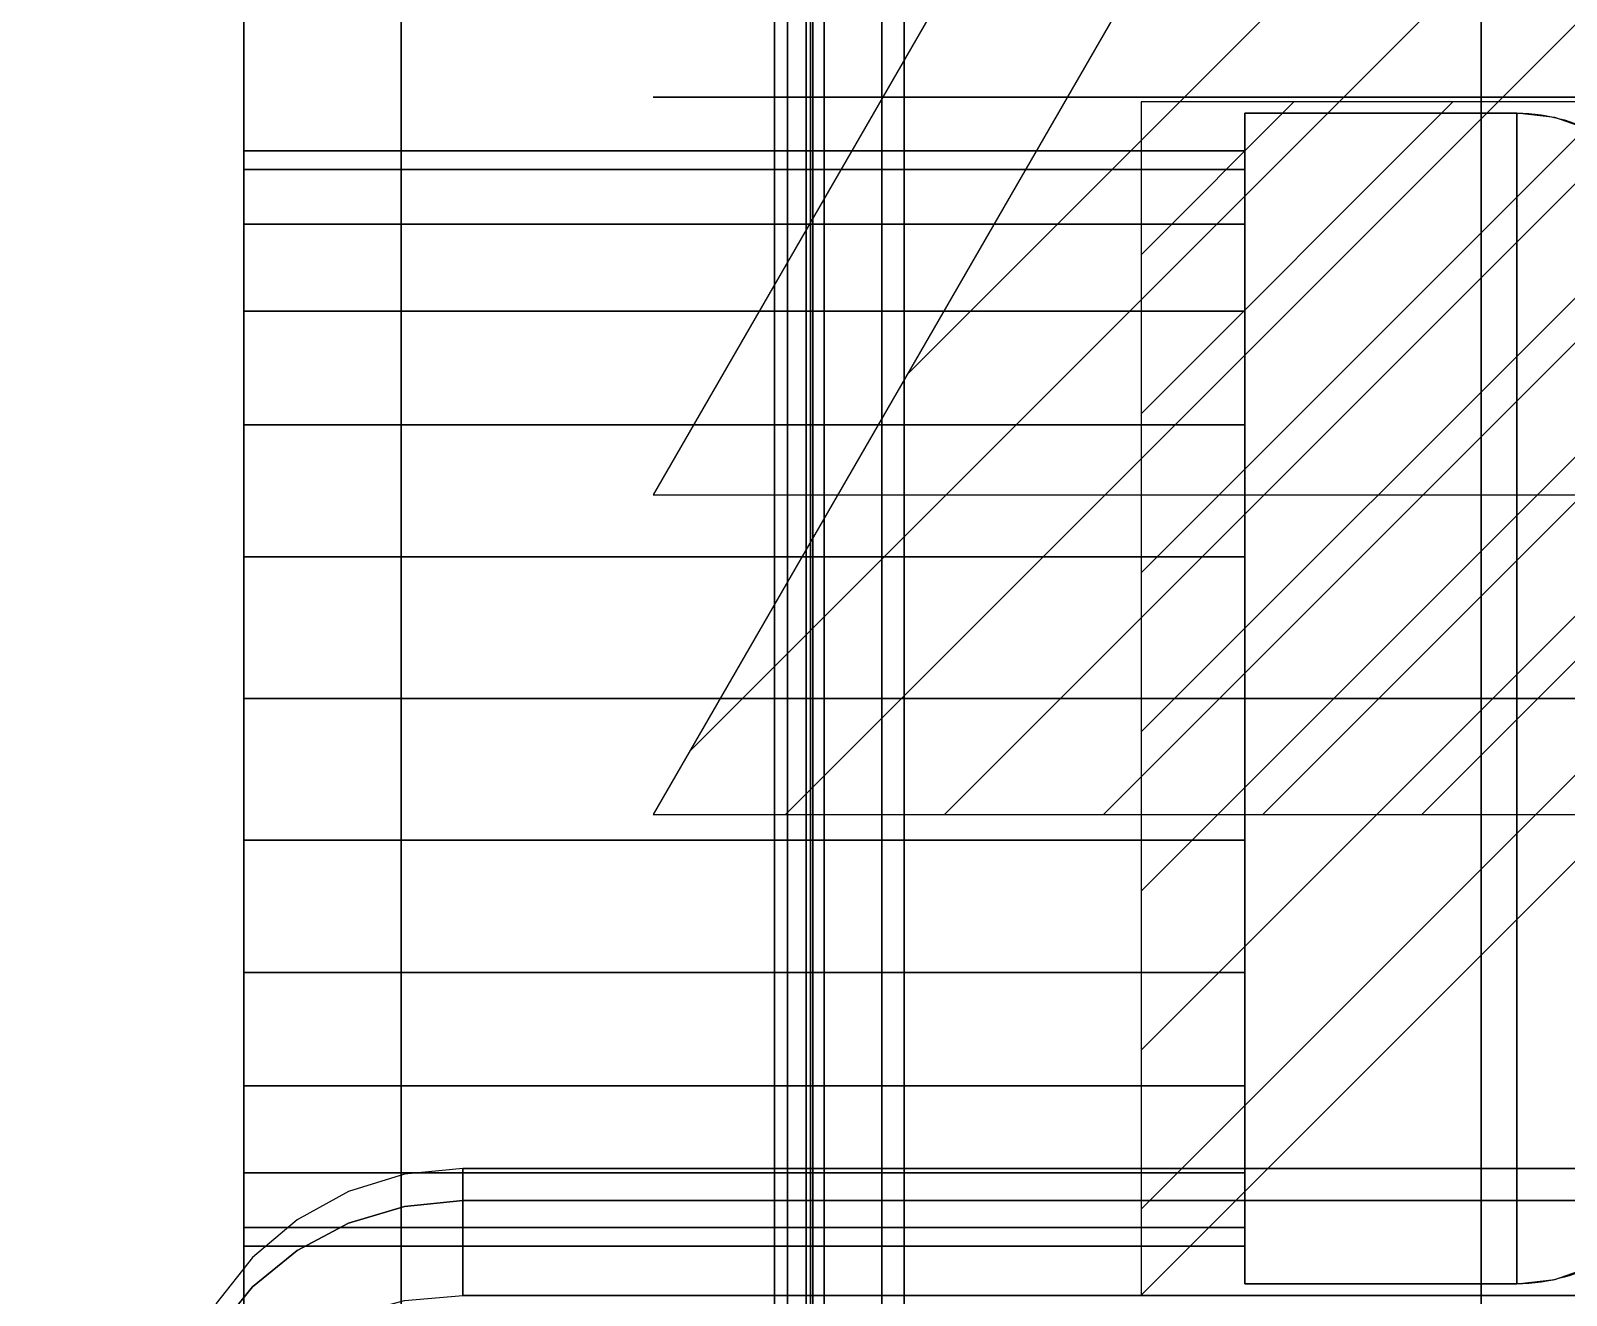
# Model space of a CAD drawing. Extents: x -1 to 1486, y -632 to 1.
# Drawn here: x 1155.1 to 1291.6, y -352.9 to -240.5 of the extents above; entities that cross this region are included whole.
import ezdxf

# ---------------------------------------------------------------- set-up
doc = ezdxf.new("R2010")
doc.units = 0
for name, color, linetype in [('PQ_200_3D', 1, 'Continuous'), ('PQ_204_2D', 7, 'Continuous'), ('PQ_204_3D', 7, 'Continuous'), ('PQ_CON_CONDENSATION_INT', 7, 'Continuous'), ('PQ_CON_ELECTRICITY_INT', 7, 'Continuous'), ('PQ_CON_STEAM_INT', 7, 'Continuous')]:
    doc.layers.add(name, color=color, linetype=linetype)

# ---------------------------------------------------------------- blocks, each defined once
blk = doc.blocks.new('*X0')
at = {"color": 0}
for p, q in [((260.203, 2213.232), (261.778, 2214.807)), ((258.271, 2209.886), (262.296, 2213.91)), ((256.339, 2206.54), (262.813, 2213.014)), ((254.407, 2203.194), (263.331, 2212.117)), ((255.261, 2202.634), (263.849, 2211.221)), ((256.676, 2202.634), (264.366, 2210.324)), ((258.09, 2202.634), (264.884, 2209.428)), ((259.504, 2202.634), (265.402, 2208.531)), ((260.918, 2202.634), (265.919, 2207.634)), ((262.333, 2202.634), (266.437, 2206.738)), ((263.747, 2202.634), (266.954, 2205.841)), ((265.161, 2202.634), (267.472, 2204.945)), ((266.575, 2202.634), (267.99, 2204.048)), ((267.989, 2202.634), (268.507, 2203.152))]:
    blk.add_line(p, q, dxfattribs=at)
blk = doc.blocks.new('CONDENSATION')
at = {"extrusion": (-1, 0, 0)}
blk.add_lwpolyline([(-0.0167, 3.7412), (-2.9612, -1.3588), (2.9278, -1.3588)], close=True, dxfattribs=at)
at = {"elevation": 1.1912}
blk.add_lwpolyline([(0, 2.5667), (-2.9445, -2.5333), (2.9445, -2.5333)], close=True, dxfattribs=at)
at = {"extrusion": (0, -1, 0), "elevation": -0.0167}
blk.add_lwpolyline([(0, 3.7412), (-2.9445, -1.3588), (2.9445, -1.3588)], close=True, dxfattribs=at)
at = {"extrusion": (-1, 0, 0), "xscale": 0.3999999999999773, "yscale": 0.4, "zscale": 0.4000000000000909}
blk.add_blockref('*X0', (-104.5948, -882.4122), dxfattribs=at)
at = {"xscale": 0.4000000000000909, "yscale": 0.3999999999999773, "zscale": 0.4}
blk.add_blockref('*X0', (-104.5781, -883.5868, 1.1912), dxfattribs=at)
at = {"extrusion": (0, -1, 0), "xscale": 0.4000000000000909, "yscale": 0.4, "zscale": 0.3999999999999773}
blk.add_blockref('*X0', (-104.5781, -882.4122, -0.0167), dxfattribs=at)
blk = doc.blocks.new('STEAM')
at = {"extrusion": (-1, 0, 0)}
blk.add_lwpolyline([(-0.0183, 2.5635), (-2.9628, -2.5365), (2.9262, -2.5365)], close=True, dxfattribs=at)
at = {"elevation": 0.0135}
blk.add_lwpolyline([(0, 2.5683), (-2.9445, -2.5317), (2.9445, -2.5317)], close=True, dxfattribs=at)
blk = doc.blocks.new('*X3')
at = {"color": 0}
for p, q in [((286.774344, 2204.447934), (296.618251, 2214.291842)), ((286.774344, 2205.862148), (295.204037, 2214.291842)), ((286.774344, 2207.276361), (293.789824, 2214.291842)), ((286.774344, 2208.690575), (292.37561, 2214.291842)), ((286.774344, 2210.104788), (290.961397, 2214.291842)), ((286.774344, 2211.519002), (289.547183, 2214.291842)), ((286.774344, 2212.933216), (288.13297, 2214.291842))]:
    blk.add_line(p, q, dxfattribs=at)
blk = doc.blocks.new('ELECTRICITY')
for p, q in [((2.1213, 2.1213), (-2.1213, 2.1213)), ((-2.1213, 2.1213), (-2.1213, -2.1213)), ((-2.1213, -2.1213), (2.1213, 2.1213)), ((2.1213, -2.1213), (2.1213, 2.1213)), ((-2.1213, -2.1213), (2.1213, -2.1213))]:
    blk.add_line(p, q)
at = {"extrusion": (-1, 0, 0)}
for p, q in [((0, -2.1213, 2.1213), (0, 2.1213, 2.1213)), ((0, 2.1213, -2.1213), (0, -2.1213, -2.1213)), ((0, 2.1213, 2.1213), (0, 2.1213, -2.1213)), ((0, 2.1213, -2.1213), (0, -2.1213, 2.1213)), ((0, -2.1213, -2.1213), (0, -2.1213, 2.1213))]:
    blk.add_line(p, q, dxfattribs=at)
at = {"extrusion": (0, -1, 0)}
for p, q in [((2.1213, 0, 2.1213), (-2.1213, 0, 2.1213)), ((-2.1213, 0, -2.1213), (2.1213, 0, -2.1213)), ((-2.1213, 0, 2.1213), (-2.1213, 0, -2.1213)), ((-2.1213, 0, -2.1213), (2.1213, 0, 2.1213)), ((2.1213, 0, -2.1213), (2.1213, 0, 2.1213))]:
    blk.add_line(p, q, dxfattribs=at)
at = {"xscale": 0.4000000000000909, "yscale": 0.3999999999999773, "zscale": 0.3999999999999986}
blk.add_blockref('*X3', (-116.8311, -883.5954), dxfattribs=at)
at = {"extrusion": (-1, 0, 0), "xscale": 0.3999999999999773, "yscale": 0.3999999999999986, "zscale": 0.4000000000000909}
blk.add_blockref('*X3', (-116.8311, -883.5954), dxfattribs=at)
at = {"extrusion": (0, -1, 0), "xscale": 0.4000000000000909, "yscale": 0.3999999999999986, "zscale": 0.3999999999999773}
blk.add_blockref('*X3', (-116.8311, -883.5954), dxfattribs=at)

msp = doc.modelspace()

# ---------------------------------------------------------------- linework, layer by layer
at = {"layer": 'PQ_204_2D'}
msp.add_lwpolyline([(1188, -121.85), (1284, -121.85), (1284, -477.85), (1164.09, -477.85)], dxfattribs=at)
msp.add_lwpolyline([(1284, -247.82), (1287.18, -247.82, -0.286957), (1300.84, -256.37, -0.137309), (1300.84, -343.34, -0.286957), (1287.18, -351.89), (1284, -351.89)], format="xyb", dxfattribs=at)
at = {"layer": 'PQ_204_3D'}
for points in [[(1296.5, -564, 342.65), (1221.19, -564, 342.65), (1221.19, 0, 342.65), (1296.5, 0, 342.65)], [(1221.19, -564, 342.65), (1221.19, -564, 287.85), (1221.19, 0, 287.85), (1221.19, 0, 342.65)], [(1224, -564, 292.35), (1224, -564, 339.84), (1224, 0, 339.84), (1224, 0, 292.35)], [(1224, -564, 339.84), (1301.42, -564, 339.84), (1301.42, 0, 339.84), (1224, 0, 339.84)], [(1224.38, -564, 286.52), (1232.71, -564, 294.78), (1232.71, 0, 294.78), (1224.38, 0, 286.52)], [(1230.73, -564, 296.77), (1225.6, -564, 291.68), (1225.6, 0, 291.68), (1230.73, 0, 296.77)], [(1232.71, -564, 294.78), (1230.73, -564, 296.77), (1230.73, 0, 296.77), (1232.71, 0, 294.78)], [(1263, -252.83, 656.71), (1174, -252.83, 656.71), (1174, -251.17, 669.31), (1263, -251.17, 669.31)], [(1263, -251.17, 669.31), (1174, -251.17, 669.31), (1174, -252.83, 681.91), (1263, -252.83, 681.91)], [(1263, -257.69, 644.97), (1174, -257.69, 644.97), (1174, -252.83, 656.71), (1263, -252.83, 656.71)], [(1263, -252.83, 681.91), (1174, -252.83, 681.91), (1174, -257.69, 693.66), (1263, -257.69, 693.66)], [(1263, -265.43, 634.89), (1174, -265.43, 634.89), (1174, -257.69, 644.97), (1263, -257.69, 644.97)], [(1263, -257.69, 693.66), (1174, -257.69, 693.66), (1174, -265.43, 703.74), (1263, -265.43, 703.74)], [(1263, -275.51, 627.15), (1174, -275.51, 627.15), (1174, -265.43, 634.89), (1263, -265.43, 634.89)], [(1263, -265.43, 703.74), (1174, -265.43, 703.74), (1174, -275.51, 711.48), (1263, -275.51, 711.48)], [(1263, -287.25, 622.28), (1174, -287.25, 622.28), (1174, -275.51, 627.15), (1263, -275.51, 627.15)], [(1263, -275.51, 711.48), (1174, -275.51, 711.48), (1174, -287.25, 716.34), (1263, -287.25, 716.34)], [(1263, -299.85, 620.63), (1174, -299.85, 620.63), (1174, -287.25, 622.28), (1263, -287.25, 622.28)], [(1263, -287.25, 716.34), (1174, -287.25, 716.34), (1174, -299.85, 718), (1263, -299.85, 718)], [(1263, -312.45, 622.28), (1174, -312.45, 622.28), (1174, -299.85, 620.63), (1263, -299.85, 620.63)], [(1263, -299.85, 718), (1174, -299.85, 718), (1174, -312.45, 716.34), (1263, -312.45, 716.34)], [(1263, -324.2, 627.15), (1174, -324.2, 627.15), (1174, -312.45, 622.28), (1263, -312.45, 622.28)], [(1263, -312.45, 716.34), (1174, -312.45, 716.34), (1174, -324.2, 711.48), (1263, -324.2, 711.48)], [(1263, -334.28, 634.89), (1174, -334.28, 634.89), (1174, -324.2, 627.15), (1263, -324.2, 627.15)], [(1263, -324.2, 711.48), (1174, -324.2, 711.48), (1174, -334.28, 703.74), (1263, -334.28, 703.74)], [(1263, -342.02, 644.97), (1174, -342.02, 644.97), (1174, -334.28, 634.89), (1263, -334.28, 634.89)], [(1263, -334.28, 703.74), (1174, -334.28, 703.74), (1174, -342.02, 693.66), (1263, -342.02, 693.66)], [(1263, -346.88, 656.71), (1174, -346.88, 656.71), (1174, -342.02, 644.97), (1263, -342.02, 644.97)], [(1263, -342.02, 693.66), (1174, -342.02, 693.66), (1174, -346.88, 681.91), (1263, -346.88, 681.91)], [(1193.48, -344.49, 449.48), (1389.36, -344.49, 449.48), (1389.36, -341.62, 427.64), (1193.48, -341.62, 427.64)], [(1193.48, -341.62, 427.64), (1389.36, -341.62, 427.64), (1389.36, -344.49, 405.8), (1193.48, -344.49, 405.8)], [(1193.48, -352.92, 469.83), (1389.36, -352.92, 469.83), (1389.36, -344.49, 449.48), (1193.48, -344.49, 449.48)], [(1193.48, -344.49, 405.8), (1389.36, -344.49, 405.8), (1389.36, -352.92, 385.45), (1193.48, -352.92, 385.45)], [(1263, -348.54, 669.31), (1174, -348.54, 669.31), (1174, -346.88, 656.71), (1263, -346.88, 656.71)], [(1263, -346.88, 681.91), (1174, -346.88, 681.91), (1174, -348.54, 669.31), (1263, -348.54, 669.31)]]:
    msp.add_3dface(points, dxfattribs=at)
for points, invisible_edges in [([(1221.19, -564, 287.85), (1221.33, -564, 287.14), (1221.33, 0, 287.14), (1221.19, 0, 287.85)], 2), ([(1221.33, -564, 287.14), (1221.74, -564, 286.53), (1221.74, 0, 286.53), (1221.33, 0, 287.14)], 10), ([(1221.74, -564, 286.53), (1222.34, -564, 286.12), (1222.34, 0, 286.12), (1221.74, 0, 286.53)], 8), ([(1222.34, -564, 286.12), (1223.06, -564, 285.98), (1223.06, 0, 285.98), (1222.34, 0, 286.12)], 2), ([(1223.06, -564, 285.98), (1223.77, -564, 286.12), (1223.77, 0, 286.12), (1223.06, 0, 285.98)], 10), ([(1223.77, -564, 286.12), (1224.38, -564, 286.52), (1224.38, 0, 286.52), (1223.77, 0, 286.12)], 8), ([(1224.07, -564, 291.99), (1224, -564, 292.35), (1224, 0, 292.35), (1224.07, 0, 291.99)], 8), ([(1224.27, -564, 291.69), (1224.07, -564, 291.99), (1224.07, 0, 291.99), (1224.27, 0, 291.69)], 10), ([(1224.58, -564, 291.48), (1224.27, -564, 291.69), (1224.27, 0, 291.69), (1224.58, 0, 291.48)], 2), ([(1224.93, -564, 291.41), (1224.58, -564, 291.48), (1224.58, 0, 291.48), (1224.93, 0, 291.41)], 8), ([(1225.29, -564, 291.48), (1224.93, -564, 291.41), (1224.93, 0, 291.41), (1225.29, 0, 291.48)], 10), ([(1225.6, -564, 291.68), (1225.29, -564, 291.48), (1225.29, 0, 291.48), (1225.6, 0, 291.68)], 2), ([(1203.63, -517, 148.31), (1203.63, -82.71, 148.31), (1188, -82.71, 206.63), (1188, -517, 206.63)], 1), ([(1188, -517, 206.63), (1188, -82.71, 206.63), (1203.63, -82.71, 264.94), (1203.63, -517, 264.94)], 4), ([(1246.31, -517, 105.63), (1246.31, -82.71, 105.63), (1203.63, -82.71, 148.31), (1203.63, -517, 148.31)], 5), ([(1203.63, -517, 264.94), (1203.63, -82.71, 264.94), (1246.31, -82.71, 307.63), (1246.31, -517, 307.63)], 5), ([(1304.63, -517, 90), (1304.63, -82.71, 90), (1246.31, -82.71, 105.63), (1246.31, -517, 105.63)], 4), ([(1246.31, -517, 307.63), (1246.31, -82.71, 307.63), (1304.63, -82.71, 323.26), (1304.63, -517, 323.26)], 1), ([(1287.18, -249.6, 655.85), (1263, -249.6, 655.85), (1263, -247.82, 669.31), (1287.18, -247.82, 669.31)], 1), ([(1263, -249.6, 655.85), (1263, -252.83, 656.71), (1263, -251.17, 669.31), (1263, -247.82, 669.31)], 15), ([(1287.18, -247.82, 669.31), (1263, -247.82, 669.31), (1263, -249.6, 682.78), (1287.18, -249.6, 682.78)], 4), ([(1263, -247.82, 669.31), (1263, -251.17, 669.31), (1263, -252.83, 681.91), (1263, -249.6, 682.78)], 15), ([(1290.55, -248.2, 669.31), (1287.18, -247.82, 669.31), (1287.18, -249.6, 682.78), (1290.55, -249.96, 682.68)], 12), ([(1290.55, -248.2, 669.31), (1287.18, -247.82, 669.31), (1287.18, -249.6, 655.85), (1290.55, -249.96, 655.94)], 12), ([(1293.75, -249.32, 669.31), (1290.55, -248.2, 669.31), (1290.55, -249.96, 682.68), (1293.75, -251.04, 682.39)], 14), ([(1293.75, -249.32, 669.31), (1290.55, -248.2, 669.31), (1290.55, -249.96, 655.94), (1293.75, -251.04, 656.23)], 14), ([(1287.18, -254.79, 643.3), (1263, -254.79, 643.3), (1263, -249.6, 655.85), (1287.18, -249.6, 655.85)], 5), ([(1263, -254.79, 643.3), (1263, -257.69, 644.97), (1263, -252.83, 656.71), (1263, -249.6, 655.85)], 15), ([(1287.18, -249.6, 682.78), (1263, -249.6, 682.78), (1263, -254.79, 695.33), (1287.18, -254.79, 695.33)], 5), ([(1263, -249.6, 682.78), (1263, -252.83, 681.91), (1263, -257.69, 693.66), (1263, -254.79, 695.33)], 15), ([(1290.55, -249.96, 682.68), (1287.18, -249.6, 682.78), (1287.18, -254.79, 695.33), (1290.55, -255.12, 695.14)], 13), ([(1290.55, -249.96, 655.94), (1287.18, -249.6, 655.85), (1287.18, -254.79, 643.3), (1290.55, -255.12, 643.49)], 13), ([(1293.75, -251.04, 682.39), (1290.55, -249.96, 682.68), (1290.55, -255.12, 695.14), (1293.75, -256.09, 694.58)], 15), ([(1287.18, -263.06, 632.52), (1263, -263.06, 632.52), (1263, -254.79, 643.3), (1287.18, -254.79, 643.3)], 5), ([(1263, -263.06, 632.52), (1263, -265.43, 634.89), (1263, -257.69, 644.97), (1263, -254.79, 643.3)], 15), ([(1287.18, -254.79, 695.33), (1263, -254.79, 695.33), (1263, -263.06, 706.1), (1287.18, -263.06, 706.1)], 5), ([(1263, -254.79, 695.33), (1263, -257.69, 693.66), (1263, -265.43, 703.74), (1263, -263.06, 706.1)], 15), ([(1290.55, -255.12, 695.14), (1287.18, -254.79, 695.33), (1287.18, -263.06, 706.1), (1290.55, -263.33, 705.84)], 13), ([(1290.55, -255.12, 643.49), (1287.18, -254.79, 643.3), (1287.18, -263.06, 632.52), (1290.55, -263.33, 632.79)], 13), ([(1293.75, -256.09, 694.58), (1290.55, -255.12, 695.14), (1290.55, -263.33, 705.84), (1293.75, -264.12, 705.05)], 15), ([(1287.18, -273.84, 624.25), (1263, -273.84, 624.25), (1263, -263.06, 632.52), (1287.18, -263.06, 632.52)], 5), ([(1263, -273.84, 624.25), (1263, -275.51, 627.15), (1263, -265.43, 634.89), (1263, -263.06, 632.52)], 15), ([(1287.18, -263.06, 706.1), (1263, -263.06, 706.1), (1263, -273.84, 714.37), (1287.18, -273.84, 714.37)], 5), ([(1263, -263.06, 706.1), (1263, -265.43, 703.74), (1263, -275.51, 711.48), (1263, -273.84, 714.37)], 15), ([(1290.55, -263.33, 705.84), (1287.18, -263.06, 706.1), (1287.18, -273.84, 714.37), (1290.55, -274.03, 714.05)], 13), ([(1290.55, -263.33, 632.79), (1287.18, -263.06, 632.52), (1287.18, -273.84, 624.25), (1290.55, -274.03, 624.58)], 13), ([(1293.75, -264.12, 705.05), (1290.55, -263.33, 705.84), (1290.55, -274.03, 714.05), (1293.75, -274.58, 713.08)], 15), ([(1287.18, -286.39, 619.05), (1263, -286.39, 619.05), (1263, -273.84, 624.25), (1287.18, -273.84, 624.25)], 5), ([(1263, -286.39, 619.05), (1263, -287.25, 622.28), (1263, -275.51, 627.15), (1263, -273.84, 624.25)], 15), ([(1287.18, -273.84, 714.37), (1263, -273.84, 714.37), (1263, -286.39, 719.57), (1287.18, -286.39, 719.57)], 5), ([(1263, -273.84, 714.37), (1263, -275.51, 711.48), (1263, -287.25, 716.34), (1263, -286.39, 719.57)], 15), ([(1290.55, -274.03, 714.05), (1287.18, -273.84, 714.37), (1287.18, -286.39, 719.57), (1290.55, -286.48, 719.21)], 13), ([(1290.55, -274.03, 624.58), (1287.18, -273.84, 624.25), (1287.18, -286.39, 619.05), (1290.55, -286.48, 619.42)], 13), ([(1293.75, -274.58, 713.08), (1290.55, -274.03, 714.05), (1290.55, -286.48, 719.21), (1293.75, -286.77, 718.13)], 15), ([(1287.18, -299.85, 617.28), (1263, -299.85, 617.28), (1263, -286.39, 619.05), (1287.18, -286.39, 619.05)], 4), ([(1263, -299.85, 617.28), (1263, -299.85, 620.63), (1263, -287.25, 622.28), (1263, -286.39, 619.05)], 15), ([(1287.18, -286.39, 719.57), (1263, -286.39, 719.57), (1263, -299.85, 721.34), (1287.18, -299.85, 721.34)], 1), ([(1263, -286.39, 719.57), (1263, -287.25, 716.34), (1263, -299.85, 718), (1263, -299.85, 721.34)], 15), ([(1290.55, -286.48, 719.21), (1287.18, -286.39, 719.57), (1287.18, -299.85, 721.34), (1290.55, -299.85, 720.97)], 9), ([(1290.55, -286.48, 619.42), (1287.18, -286.39, 619.05), (1287.18, -299.85, 617.28), (1290.55, -299.85, 617.66)], 9), ([(1293.75, -286.77, 718.13), (1290.55, -286.48, 719.21), (1290.55, -299.85, 720.97), (1293.75, -299.85, 719.85)], 11), ([(1293.75, -286.77, 620.5), (1290.55, -286.48, 619.42), (1290.55, -299.85, 617.66), (1293.75, -299.85, 618.78)], 11), ([(1287.18, -313.32, 619.05), (1263, -313.32, 619.05), (1263, -299.85, 617.28), (1287.18, -299.85, 617.28)], 1), ([(1263, -313.32, 619.05), (1263, -312.45, 622.28), (1263, -299.85, 620.63), (1263, -299.85, 617.28)], 15), ([(1287.18, -299.85, 721.34), (1263, -299.85, 721.34), (1263, -313.32, 719.57), (1287.18, -313.32, 719.57)], 4), ([(1263, -299.85, 721.34), (1263, -299.85, 718), (1263, -312.45, 716.34), (1263, -313.32, 719.57)], 15), ([(1290.55, -299.85, 720.97), (1287.18, -299.85, 721.34), (1287.18, -313.32, 719.57), (1290.55, -313.22, 719.21)], 12), ([(1290.55, -299.85, 617.66), (1287.18, -299.85, 617.28), (1287.18, -313.32, 619.05), (1290.55, -313.22, 619.42)], 12), ([(1293.75, -299.85, 719.85), (1290.55, -299.85, 720.97), (1290.55, -313.22, 719.21), (1293.75, -312.93, 718.13)], 14), ([(1293.75, -299.85, 618.78), (1290.55, -299.85, 617.66), (1290.55, -313.22, 619.42), (1293.75, -312.93, 620.5)], 14), ([(1263, -325.87, 624.25), (1263, -324.2, 627.15), (1263, -312.45, 622.28), (1263, -313.32, 619.05)], 15), ([(1263, -313.32, 719.57), (1263, -312.45, 716.34), (1263, -324.2, 711.48), (1263, -325.87, 714.37)], 15), ([(1287.18, -325.87, 624.25), (1263, -325.87, 624.25), (1263, -313.32, 619.05), (1287.18, -313.32, 619.05)], 5), ([(1287.18, -313.32, 719.57), (1263, -313.32, 719.57), (1263, -325.87, 714.37), (1287.18, -325.87, 714.37)], 5), ([(1290.55, -313.22, 719.21), (1287.18, -313.32, 719.57), (1287.18, -325.87, 714.37), (1290.55, -325.68, 714.05)], 13), ([(1290.55, -313.22, 619.42), (1287.18, -313.32, 619.05), (1287.18, -325.87, 624.25), (1290.55, -325.68, 624.58)], 13), ([(1293.75, -312.93, 718.13), (1290.55, -313.22, 719.21), (1290.55, -325.68, 714.05), (1293.75, -325.12, 713.08)], 15), ([(1263, -336.65, 632.52), (1263, -334.28, 634.89), (1263, -324.2, 627.15), (1263, -325.87, 624.25)], 15), ([(1263, -325.87, 714.37), (1263, -324.2, 711.48), (1263, -334.28, 703.74), (1263, -336.65, 706.1)], 15), ([(1287.18, -336.65, 632.52), (1263, -336.65, 632.52), (1263, -325.87, 624.25), (1287.18, -325.87, 624.25)], 5), ([(1287.18, -325.87, 714.37), (1263, -325.87, 714.37), (1263, -336.65, 706.1), (1287.18, -336.65, 706.1)], 5), ([(1290.55, -325.68, 714.05), (1287.18, -325.87, 714.37), (1287.18, -336.65, 706.1), (1290.55, -336.38, 705.84)], 13), ([(1290.55, -325.68, 624.58), (1287.18, -325.87, 624.25), (1287.18, -336.65, 632.52), (1290.55, -336.38, 632.79)], 13), ([(1293.75, -325.12, 713.08), (1290.55, -325.68, 714.05), (1290.55, -336.38, 705.84), (1293.75, -335.59, 705.05)], 15), ([(1263, -344.91, 643.3), (1263, -342.02, 644.97), (1263, -334.28, 634.89), (1263, -336.65, 632.52)], 15), ([(1263, -336.65, 706.1), (1263, -334.28, 703.74), (1263, -342.02, 693.66), (1263, -344.91, 695.33)], 15), ([(1293.75, -335.59, 705.05), (1290.55, -336.38, 705.84), (1290.55, -344.59, 695.14), (1293.75, -343.62, 694.58)], 15), ([(1287.18, -344.91, 643.3), (1263, -344.91, 643.3), (1263, -336.65, 632.52), (1287.18, -336.65, 632.52)], 5), ([(1287.18, -336.65, 706.1), (1263, -336.65, 706.1), (1263, -344.91, 695.33), (1287.18, -344.91, 695.33)], 5), ([(1290.55, -336.38, 705.84), (1287.18, -336.65, 706.1), (1287.18, -344.91, 695.33), (1290.55, -344.59, 695.14)], 13), ([(1290.55, -336.38, 632.79), (1287.18, -336.65, 632.52), (1287.18, -344.91, 643.3), (1290.55, -344.59, 643.49)], 13), ([(1183.32, -346.49, 448.94), (1188.3, -345, 449.34), (1188.3, -342.14, 427.64), (1183.32, -343.68, 427.64)], 10), ([(1183.32, -346.49, 406.33), (1188.3, -345, 405.93), (1188.3, -342.14, 427.64), (1183.32, -343.68, 427.64)], 10), ([(1188.3, -345, 449.34), (1193.48, -344.49, 449.48), (1193.48, -341.62, 427.64), (1188.3, -342.14, 427.64)], 8), ([(1188.3, -345, 405.93), (1193.48, -344.49, 405.8), (1193.48, -341.62, 427.64), (1188.3, -342.14, 427.64)], 8), ([(1263, -350.11, 655.85), (1263, -346.88, 656.71), (1263, -342.02, 644.97), (1263, -344.91, 643.3)], 15), ([(1263, -344.91, 695.33), (1263, -342.02, 693.66), (1263, -346.88, 681.91), (1263, -350.11, 682.78)], 15), ([(1178.76, -348.91, 448.3), (1183.32, -346.49, 448.94), (1183.32, -343.68, 427.64), (1178.76, -346.19, 427.64)], 10), ([(1178.76, -348.91, 406.98), (1183.32, -346.49, 406.33), (1183.32, -343.68, 427.64), (1178.76, -346.19, 427.64)], 10), ([(1293.75, -343.62, 694.58), (1290.55, -344.59, 695.14), (1290.55, -349.75, 682.68), (1293.75, -348.67, 682.39)], 15), ([(1183.32, -354.71, 468.8), (1188.3, -353.38, 469.57), (1188.3, -345, 449.34), (1183.32, -346.49, 448.94)], 10), ([(1183.32, -354.71, 386.48), (1188.3, -353.38, 385.71), (1188.3, -345, 405.93), (1183.32, -346.49, 406.33)], 10), ([(1188.3, -353.38, 469.57), (1193.48, -352.92, 469.83), (1193.48, -344.49, 449.48), (1188.3, -345, 449.34)], 8), ([(1188.3, -353.38, 385.71), (1193.48, -352.92, 385.45), (1193.48, -344.49, 405.8), (1188.3, -345, 405.93)], 8), ([(1287.18, -350.11, 655.85), (1263, -350.11, 655.85), (1263, -344.91, 643.3), (1287.18, -344.91, 643.3)], 5), ([(1287.18, -344.91, 695.33), (1263, -344.91, 695.33), (1263, -350.11, 682.78), (1287.18, -350.11, 682.78)], 5), ([(1290.55, -344.59, 695.14), (1287.18, -344.91, 695.33), (1287.18, -350.11, 682.78), (1290.55, -349.75, 682.68)], 13), ([(1290.55, -344.59, 643.49), (1287.18, -344.91, 643.3), (1287.18, -350.11, 655.85), (1290.55, -349.75, 655.94)], 13), ([(1174.78, -352.16, 447.43), (1178.76, -348.91, 448.3), (1178.76, -346.19, 427.64), (1174.78, -349.55, 427.64)], 10), ([(1174.78, -352.16, 407.85), (1178.76, -348.91, 406.98), (1178.76, -346.19, 427.64), (1174.78, -349.55, 427.64)], 10), ([(1178.76, -356.88, 467.54), (1183.32, -354.71, 468.8), (1183.32, -346.49, 448.94), (1178.76, -348.91, 448.3)], 10), ([(1178.76, -356.88, 387.73), (1183.32, -354.71, 386.48), (1183.32, -346.49, 406.33), (1178.76, -348.91, 406.98)], 10), ([(1263, -351.89, 669.31), (1263, -348.54, 669.31), (1263, -346.88, 656.71), (1263, -350.11, 655.85)], 15), ([(1263, -350.11, 682.78), (1263, -346.88, 681.91), (1263, -348.54, 669.31), (1263, -351.89, 669.31)], 15), ([(1174.78, -359.79, 465.86), (1178.76, -356.88, 467.54), (1178.76, -348.91, 448.3), (1174.78, -352.16, 447.43)], 10), ([(1174.78, -359.79, 389.42), (1178.76, -356.88, 387.73), (1178.76, -348.91, 406.98), (1174.78, -352.16, 407.85)], 10), ([(1293.75, -348.67, 682.39), (1290.55, -349.75, 682.68), (1290.55, -351.51, 669.31), (1293.75, -350.39, 669.31)], 11), ([(1293.75, -348.67, 656.23), (1290.55, -349.75, 655.94), (1290.55, -351.51, 669.31), (1293.75, -350.39, 669.31)], 11), ([(1171.55, -356.11, 446.37), (1174.78, -352.16, 447.43), (1174.78, -349.55, 427.64), (1171.55, -353.64, 427.64)], 2), ([(1171.55, -356.11, 408.91), (1174.78, -352.16, 407.85), (1174.78, -349.55, 427.64), (1171.55, -353.64, 427.64)], 2), ([(1287.18, -351.89, 669.31), (1263, -351.89, 669.31), (1263, -350.11, 655.85), (1287.18, -350.11, 655.85)], 4), ([(1287.18, -350.11, 682.78), (1263, -350.11, 682.78), (1263, -351.89, 669.31), (1287.18, -351.89, 669.31)], 1), ([(1290.55, -349.75, 682.68), (1287.18, -350.11, 682.78), (1287.18, -351.89, 669.31), (1290.55, -351.51, 669.31)], 9), ([(1290.55, -349.75, 655.94), (1287.18, -350.11, 655.85), (1287.18, -351.89, 669.31), (1290.55, -351.51, 669.31)], 9), ([(1171.55, -363.34, 463.82), (1174.78, -359.79, 465.86), (1174.78, -352.16, 447.43), (1171.55, -356.11, 446.37)], 2), ([(1171.55, -363.34, 391.46), (1174.78, -359.79, 389.42), (1174.78, -352.16, 407.85), (1171.55, -356.11, 408.91)], 2)]:
    msp.add_3dface(points, dxfattribs=dict(at, invisible_edges=invisible_edges))

# ---------------------------------------------------------------- block references
at = {"layer": 'PQ_CON_CONDENSATION_INT', "xscale": 25, "yscale": 25, "zscale": 25}
msp.add_blockref('CONDENSATION', (1284, -246.82), dxfattribs=at)
at = {"layer": 'PQ_CON_ELECTRICITY_INT', "xscale": 25, "yscale": 25, "zscale": 25}
msp.add_blockref('ELECTRICITY', (1306.81, -299.85), dxfattribs=at)
at = {"layer": 'PQ_CON_STEAM_INT', "xscale": 25, "yscale": 25, "zscale": 25}
msp.add_blockref('STEAM', (1284, -218.45), dxfattribs=at)

# ---------------------------------------------------------------- meshes
at = {"layer": 'PQ_200_3D'}
mesh = msp.add_polyface(dxfattribs=at)
corners = [(925, -477.85, 798), (1284, -477.85, 798), (1284, -121.85, 798), (925, -121.85, 798), (925, -477.85, 845), (1284, -477.85, 845), (1284, -121.85, 845), (925, -121.85, 845)]
mesh.append_faces([[corners[k] for k in face] for face in [(0, 3, 2, 1), (4, 5, 6, 7), (0, 1, 5, 4), (3, 7, 6, 2), (0, 4, 7, 3), (1, 2, 6, 5)]])
mesh = msp.add_polyface(dxfattribs=at)
corners = [(925, -477.85, 845), (1284, -477.85, 845), (1284, -121.85, 845), (925, -121.85, 845), (925, -477.85, 868), (1284, -477.85, 868), (1284, -121.85, 868), (925, -121.85, 868)]
mesh.append_faces([[corners[k] for k in face] for face in [(0, 3, 2, 1), (4, 5, 6, 7), (0, 1, 5, 4), (3, 7, 6, 2), (0, 4, 7, 3), (1, 2, 6, 5)]])
mesh = msp.add_polyface(dxfattribs=at)
corners = [(1120, -474.85, 538), (1174, -474.85, 538), (1174, -124.85, 538), (1120, -124.85, 538), (1120, -474.85, 798), (1174, -474.85, 798), (1174, -124.85, 798), (1120, -124.85, 798)]
mesh.append_faces([[corners[k] for k in face] for face in [(0, 3, 2, 1), (4, 5, 6, 7), (0, 1, 5, 4), (3, 7, 6, 2), (0, 4, 7, 3), (1, 2, 6, 5)]])

doc.saveas('drawing.dxf')
